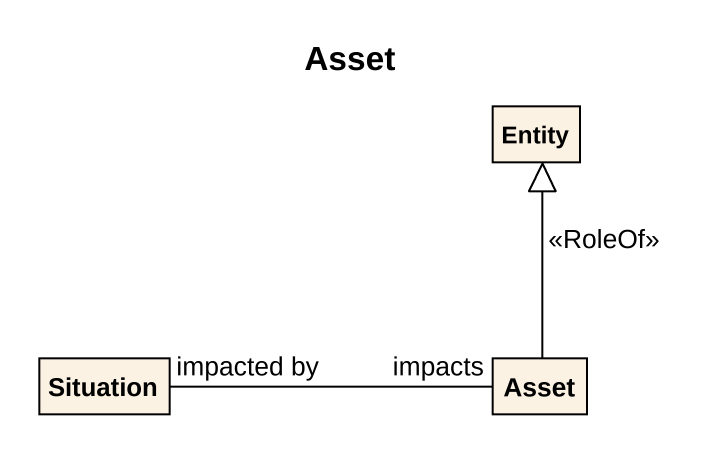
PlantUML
@startuml
title Asset
hide circle
hide empty members
class "Entity" as Entity_
class Situation
class Asset
Situation "impacted by" -right- "impacts" Asset
Asset -up-|> Entity_ : <<RoleOf>>
@enduml
